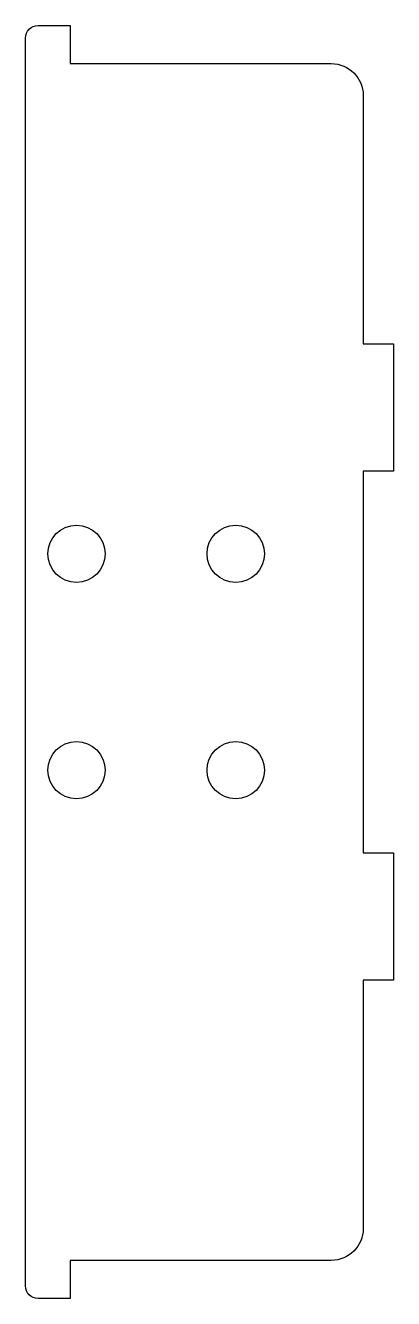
# Model space of a CAD drawing. Extents: x -53 to 5, y -100 to 100.
import ezdxf

# ---------------------------------------------------------------- set-up
doc = ezdxf.new("R2010")
doc.units = 0

msp = doc.modelspace()

# ---------------------------------------------------------------- linework, layer by layer
at = {"layer": '1'}
msp.add_lwpolyline([(4.7625, 50), (4.7625, 30), (0, 30), (0, -30), (4.7625, -30), (4.7625, -50), (0, -50), (0, -89, -0.41421356), (-5, -94), (-46, -94), (-46, -100), (-51, -100, -0.41421356), (-53, -98), (-53, 98, -0.41421356), (-51, 100), (-46, 100), (-46, 94), (-5, 94, -0.41421356), (0, 89), (0, 50)], format="xyb", close=True, dxfattribs=at)
for centre in [(-45, 17), (-20, 17), (-45, -17), (-20, -17)]:
    msp.add_circle(centre, 4.5, dxfattribs=at)

doc.saveas('drawing.dxf')
